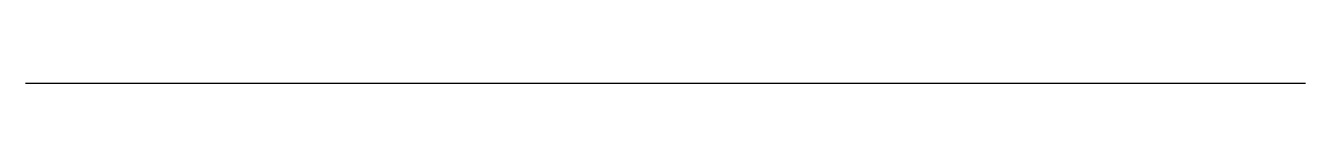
# Model space of a CAD drawing. Header units: millimetres. Extents: x 0 to 5000, y 0 to 0.
import ezdxf

# ---------------------------------------------------------------- set-up
doc = ezdxf.new("R2010")
doc.units = ezdxf.units.MM
doc.layers.add('WALLS', color=7, linetype='Continuous')

msp = doc.modelspace()

# ---------------------------------------------------------------- linework, layer by layer
at = {"layer": 'WALLS'}
msp.add_lwpolyline([(0, 0), (5000, 0)], dxfattribs=at)

doc.saveas('drawing.dxf')
